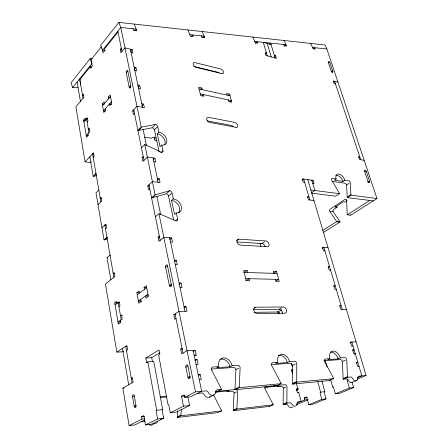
<?xml version="1.0" encoding="UTF-8"?>
<svg xmlns="http://www.w3.org/2000/svg" width="448" height="448" viewBox="0 0 448 448"><rect width="100%" height="100%" fill="white"/><g stroke="black" fill="none" stroke-linecap="round" stroke-linejoin="round"><path stroke-width="0.67" d="M271.118 364.666L290.226 363.261A2.29 1.59 65.4 0 1 292.426 365.322L292.382 383.471A2.33 1.618 66.8 0 0 292.477 384.121L329.314 380.52L333.704 378.622A2.262 1.49 66.2 0 0 333.469 378.011L324.386 361.228A2.229 1.473 65 0 1 325.326 358.999L329.879 358.674A7.711 5.029 64.8 0 1 333.032 351.042A7.711 5.029 64.8 0 1 340.306 357.93L344.971 357.633A2.184 1.406 64.9 0 1 346.746 359.57L347.474 376.678A2.218 1.428 66 0 0 347.586 377.289L343.19 379.159A2.206 1.428 66.2 0 1 343.078 378.554L342.418 361.519A2.173 1.406 65.1 0 0 340.379 359.576L323.781 360.797M264.718 388.007L266.75 387.789L268.576 386.949L278.874 385.935L277.043 386.77L281.383 386.344A2.005 1.417 67.2 0 1 283.298 388.114L283.147 404.163A2.027 1.434 68.5 0 0 283.226 404.734L286.955 403.144A2.038 1.434 68.4 0 1 286.877 402.573L286.983 386.462A2.016 1.417 67.1 0 0 285.057 384.675L273.437 385.806M226.918 390.785A7.437 5.678 67.9 0 1 227.17 391.709L232.014 391.233A2.106 1.585 68 0 1 234.069 393.103L233.234 410.133A2.139 1.613 69.7 0 0 233.296 410.738L236.964 409.086A2.15 1.613 69.5 0 1 236.897 408.481L237.692 391.378A2.117 1.59 67.8 0 0 235.922 389.502M211.478 369.051L233.537 367.433A2.43 1.814 65.6 0 1 235.922 369.617L234.976 389.043A2.475 1.854 67.6 0 0 235.054 389.732L239.333 387.677A2.486 1.854 67.3 0 1 239.254 386.982L240.134 367.466A2.442 1.82 65.4 0 0 238.084 365.277L232.114 365.669L230.014 366.761L216.642 367.73L218.73 366.621A8.641 6.53 65.2 0 1 223.574 357.885A8.641 6.53 65.2 0 1 232.114 365.669M177.845 410.939L177.296 416.819A2.262 1.82 71.3 0 0 177.341 417.463L180.897 415.755A2.274 1.82 71 0 1 180.852 415.111L181.384 409.198M92.131 58.845L90.104 58.71L71.014 82.813L72.671 87.578L78.114 87.774M330.21 211.31L333.082 211.613L339.914 221.53C340.687 222.499 336.566 222.113 336.454 221.2L329.633 211.249A1.652 1.193 -83.8 0 1 330.288 209.037L344.971 199.349A1.686 1.238 -82.8 0 1 346.601 200.088L347.178 214.357A1.691 1.249 -84 0 0 347.262 214.822L350.728 215.18L376.986 198.52L326.85 48.961L324.996 44.985L118.866 22.4L100.682 45.36L102.508 50.333L105.218 50.54M101.315 46.81L91.151 59.601L92.322 66.046L90.535 68.264L90.25 66.674L91.554 66.959M72.671 87.578L91.874 63.61L90.104 58.71M102.508 50.333L120.798 27.49L136.186 29.098L134.854 30.71M90.25 66.674L79.817 79.677L83.026 98.297M118.003 32.071L104.541 48.854L104.849 50.473L102.978 52.802L102.234 48.888M131.107 52.562L132.91 52.993L132.205 49.627L124.975 47.874L120.938 52.73L120.26 49.37L121.262 48.16M130.424 51.738L132.205 49.627M88.032 133.56L88.318 135.24L86.537 137.234L83.614 120.081L85.366 118.048L85.652 119.7M83.894 121.722L87.422 117.656L87.993 120.971L87.102 121.99M126.263 72.85L127.809 71.07A1.596 0.778 -79.5 0 0 126.773 70.661A1.596 0.778 -79.5 0 0 126.263 72.85L129.209 87.399A1.607 0.795 -80 0 0 130.262 87.842A1.607 0.795 -80 0 0 130.777 85.641L127.809 71.07M105.37 108.618L105.683 110.326L103.779 112.47L102.222 103.986L104.11 101.819L104.423 103.51M108.567 98.773L108.248 97.076L110.18 94.858L111.804 103.421L109.855 105.622L109.536 103.902L111.558 104.278M102.542 105.666L110.51 96.555M134.126 69.535L135.94 67.458L134.126 67.049M111.485 101.696L103.477 110.757L105.426 111.104M130.777 85.641L129.209 87.399L130.435 87.651M138.113 87.164L139.698 85.411L137.872 85.03M191.324 36.49L192.702 34.983L193.346 36.557L190.428 36.254L187.852 29.96M91.33 161.56L90.39 162.557L85.081 161.874L93.503 152.846L94.102 156.307L93.184 157.282M134.467 113.366L133.403 114.503L132.67 110.874L136.954 106.288L144.362 107.682L143.606 104.082L141.77 103.723M202.798 37.654L204.182 36.182L189.778 34.681M141.725 106.081L143.606 104.082M89.863 156.755L93.201 176.361L95.978 173.51M158.939 132.093L157.265 133.739L160.042 146.714L161.734 145.09A7.661 5.23 45.5 0 0 166.684 139.614A7.661 5.23 45.5 0 0 158.939 132.093L157.752 126.582A2.184 1.473 44.8 0 0 155.54 124.438L141.736 127.081A2.223 1.518 43.7 0 1 141.21 127.07L137.928 130.441A2.212 1.523 43.6 0 0 138.449 130.452L152.236 127.764A2.167 1.478 44.7 0 1 154.437 129.892L159.124 151.939M94.394 175.638L96.068 173.925M138.449 130.452L140.907 127.932M152.645 127.35L155.54 124.438M154.437 129.892L157.338 126.997M200.413 89.404L201.813 88.015L202.222 89.656M98.829 190.058L96.006 192.853L104.026 239.915A2.089 1.658 46 0 0 104.541 239.87L107.162 239.025M141.462 147.885L144.799 144.581A2.246 1.568 44.8 0 1 145.359 144.743L161.515 152.342A2.206 1.523 46 0 0 162.949 150.724L161.734 145.09M154.179 139.171L155.596 137.782L152.466 137.278L151.519 138.214L144.687 137.122M255.45 43.422L257.208 41.703L257.841 43.159L255.36 42.902L252.818 37.078M155.865 141.053L156.811 140.129M202.037 95.973L203.448 94.595L203.857 96.247L200.654 95.564L198.621 87.315L201.813 88.015M153.854 161.756L155.742 162.014L154.935 158.161L147.37 157.097L142.867 161.431L142.094 157.59L143.209 156.503M98.011 204.618L101.825 200.95L101.192 197.305L100.24 198.229L101.601 198.358M269.461 44.24L270.654 43.103L275.122 57.999M152.992 160.003L154.935 158.161M160.821 152.74L162.949 150.724M265.563 53.866L266.454 53.021L265.138 52.657L265.978 55.507L276.416 58.352L275.565 55.535L274.277 55.177M228.206 95.486L229.628 94.153L231.75 102.172L228.732 101.528L228.306 99.915M284.441 46.133L285.975 44.699L254.722 41.446M274.226 56.778L275.565 55.535M229.846 101.931L231.325 100.559L200.245 93.906M101.937 227.657L105.829 224.112L106.478 227.875L105.498 228.76M149.744 188.782L148.596 189.823L147.795 185.847L152.398 181.647L160.037 182.543L159.214 178.59L157.315 178.36M157.231 180.387L159.214 178.59M313.242 48.95L314.653 47.69L315.274 49.039L313.152 48.821L310.66 43.411M104.026 239.915L106.971 237.311A2.1 1.658 46.1 0 0 107.234 237.306M173.309 198.862L171.522 200.379L174.535 214.435L176.338 212.951A7.913 5.718 49.6 0 0 181.334 206.522A7.913 5.718 49.6 0 0 173.309 198.862L172.021 192.892A2.251 1.613 48.5 0 0 169.73 190.708L155.618 194.712A2.29 1.669 47.5 0 1 155.086 194.74L151.581 197.842A2.279 1.669 47.4 0 0 152.113 197.809L166.208 193.777A2.234 1.613 48.5 0 1 168.487 195.944L173.606 219.996M105.274 239.221L107.486 237.261M152.113 197.809L154.739 195.49M166.645 193.396L169.73 190.708M168.487 195.944L171.578 193.278M110.813 279.776L107.05 257.684L110.046 255.153A2.122 1.708 48.1 0 1 110.454 255.214M155.411 216.765L158.978 213.746A2.318 1.714 49.1 0 1 159.555 213.875L176.21 220.959A2.279 1.669 50.4 0 0 177.654 219.061L176.338 212.951M331.901 72.33L332.881 71.512L329.924 62.67A1.21 0.622 50.6 0 0 328.748 61.443A1.21 0.622 50.6 0 0 328.233 62.188L331.184 71.042A1.215 0.633 50.9 0 0 332.354 72.246A1.215 0.633 50.9 0 0 332.87 71.484M333.48 82.141L334.583 81.234L360.746 159.746M175.386 220.903L177.654 219.061M170.582 242.026L172.519 242.144L171.634 237.91L163.834 237.423L158.984 241.298L158.133 237.082L159.331 236.107M169.54 239.557L171.634 237.91M120.12 320.561L120.478 322.644L118.367 324.134L114.744 302.87L116.816 301.314L117.169 303.358M115.091 304.903L119.263 301.795L119.974 305.906L118.922 306.684M165.631 267.221L167.496 265.832A1.781 0.986 -87.4 0 0 166.23 264.886A1.781 0.986 -87.4 0 0 165.631 267.221L169.355 285.611A1.803 1.008 -88.3 0 0 170.643 286.614A1.803 1.008 -88.3 0 0 171.254 284.262L167.496 265.832M174.737 261.559L176.338 260.366L177.246 264.712L175.291 264.639M140.694 299.494L141.086 301.633L138.818 303.262L136.87 292.656L139.121 290.993L139.513 293.11M144.458 289.481L144.054 287.347L146.367 285.639L148.406 296.386L146.07 298.06L145.667 295.904L148.26 295.915M137.262 294.762L146.782 287.773M302.07 180.225L303.688 179.054L309.887 200.043M148.002 294.218L138.432 301.123L141.652 301.118M312.077 181.126L313.124 180.376L314.115 183.669L312.777 183.484M171.254 284.262L169.355 285.611L171.338 285.634M236.667 240.666L238.784 239.176L265.905 240.946A3.158 2.122 56.2 0 1 269.03 243.964A3.158 2.122 56.2 0 1 267.417 246.691L240.251 245.09A3.248 2.257 55.1 0 1 236.992 241.976A3.248 2.257 55.1 0 1 238.784 239.176M358.77 157.472L359.755 156.778L358.602 156.57L359.593 159.544L364.19 160.345M178.903 284.57L181.087 283.041L182.022 287.498L180.046 287.476M311.517 192.886L314.888 190.529L311.786 180.191M307.294 197.753L308.885 196.65L307.518 196.482L308.515 199.881L313.981 200.519M344.865 180.191A6.306 3.634 54.9 0 0 338.766 174.048A6.306 3.634 54.9 0 0 336.168 178.92L334.337 180.191L343.034 181.446L344.865 180.191L348.762 180.79A1.786 1.019 55.2 0 1 350.252 182.47L350.907 194.729A1.803 1.036 55.9 0 0 351.002 195.177L347.295 197.624A1.798 1.042 55.9 0 1 347.2 197.176L346.595 184.951A1.775 1.025 55.3 0 0 344.882 183.215L332.102 181.395M346.595 184.951L349.031 183.299M237.065 241.982L262.069 243.533L264.622 241.814M336.168 178.92L332.382 178.371A1.82 1.064 54.8 0 0 331.615 179.782L339.237 193.217A1.831 1.075 55.5 0 1 339.433 193.687L335.731 196.174L311.825 193.183M367.808 182.694L369.639 181.485L366.268 171.405A1.294 0.711 55.2 0 0 365.025 170.134A1.294 0.711 55.2 0 0 364.538 171.125L367.903 181.227A1.305 0.722 55.6 0 0 369.152 182.498A1.305 0.722 55.6 0 0 369.639 181.485L368.486 181.317M368.721 182.09L369.639 181.485M347.816 196.767L350.907 194.729M335.227 206.556A5.83 4.245 -83.2 0 0 335.356 207.032L343.263 201.824L344.988 202.031L346.707 200.906M336.851 206.242A5.818 4.25 -83.2 0 0 337.081 207.222L333.738 209.418A1.646 1.193 -83.8 0 0 333.082 211.613M183.809 308.151L186.038 306.69L186.995 311.265L178.993 311.366L173.802 314.765L174.731 319.374L176.025 318.534M114.43 273.392L113.182 273.364L114.201 272.541L114.89 276.517L105.47 284.043L116.833 352.117L126.829 345.565L127.574 349.877L126.482 350.588M243.762 272.703L247.117 270.525L247.621 272.563M123.693 351.103L122.573 351.831L116.833 352.117M322.694 230.485L336.633 221.603M347.262 214.822L369.813 200.441M245.767 280.851L249.144 278.706L249.654 280.762L246.249 280.689L243.718 270.418L247.117 270.525M323.31 232.574L340.094 221.928M273.739 273.207L276.562 271.454L279.182 281.361L275.996 281.299L275.475 279.3M322.14 248.433L323.87 247.369L342.188 309.361M147.879 362.46L146.642 362.538L145.818 358.025L159.029 349.944L159.902 354.542L158.67 355.286L167.983 404.522A1.26 0.678 86.4 0 1 168.857 405.412L170.246 412.731L176.338 412.037L189.61 405.524L187.897 396.973M275.716 281.159L278.656 279.373L245.739 278.628M145.818 358.025L151.732 357.683L159.802 352.789M146.642 362.538L147.823 361.827L153.748 361.463L162.702 409.623A1.232 0.655 86.4 0 0 162.299 411.124L163.626 418.27L151.446 424.239L145.466 424.978L143.814 415.576L141.467 416.78L141.876 419.115L129.097 425.6L122.847 388.147L133.157 382.144L132.384 377.675L131.264 378.336L132.731 378.224M195.502 355.505L196.179 355.118L195.177 350.319L187.062 350.75L181.692 353.875L180.729 349.093L182.056 348.309M254.033 308.179L255.651 307.227L283.293 306.986A3.304 2.268 61.1 0 1 286.513 310.05A3.304 2.268 61.1 0 1 284.922 313.174L257.236 313.611A3.405 2.419 60.7 0 1 253.87 310.453A3.405 2.419 60.7 0 1 255.651 307.227M328.367 267.098L329.504 266.431L328.11 266.375L329.196 270.06L330.59 270.11M192.92 351.618L195.177 350.319M253.534 309.579L279.21 309.288L281.926 307.759M281.478 309.971L277.883 311.993L254.1 312.334M277.693 311.27L278.186 313.169L279.345 312.514M194.835 360.814L197.109 359.542L198.122 364.392L196.078 364.526M132.597 396.861L134.294 395.92A1.764 0.896 87.6 0 0 133.157 394.699A1.764 0.896 87.6 0 0 132.597 396.861L134.221 406.325A1.775 0.902 87.2 0 0 135.369 407.585A1.775 0.902 87.2 0 0 135.929 405.406L134.294 395.92M185.886 367.214L187.925 366.083L190.008 376.326A1.932 1.092 87.1 0 1 189.358 378.728A1.932 1.092 87.1 0 1 187.958 377.429L185.886 367.214A1.915 1.081 87.6 0 1 186.536 364.818A1.915 1.081 87.6 0 1 187.925 366.083M333.648 286.451L335.171 285.606L333.771 285.583L334.88 289.346L336.28 289.363M135.929 405.406L134.221 406.325L136.114 406.129M190.008 376.326L187.958 377.429L190.008 377.266M198.414 375.553L200.256 374.573L201.286 379.495L199.254 379.669M339.875 306.135L341.051 305.519L339.646 305.53L340.782 309.378L346.371 309.31M170.246 412.731L183.467 406.196L181.507 396.267L184.201 394.884L184.694 397.37L190.831 396.754L201.673 391.289L193.161 350.426M235.922 369.617L238.728 368.189M184.694 397.37L195.496 391.882L205.968 390.88A2.582 2.005 68.1 0 1 208.23 392.358A5.124 3.959 67.7 0 0 212.722 395.304A5.124 3.959 67.7 0 0 215.79 391.619A2.554 1.96 67.9 0 1 217.302 389.788L221.463 389.39A2.537 1.938 67.6 0 0 221.222 388.696L211.428 369.594A2.503 1.921 65.5 0 1 212.873 367.041L218.73 366.621M144.777 419.95L134.994 424.878L129.097 425.6M145.466 424.978L157.59 418.986L163.626 418.27M160.67 419.25L161.84 418.678M162.422 418.387L163.604 417.81A2.318 1.904 71.7 0 0 163.402 417.172M215.835 391.608L217.218 391.474L221.463 389.39M215.678 392.851L217.465 391.972L228.967 390.841L227.17 391.709M289.559 361.558A8.148 5.706 65.1 0 0 281.702 354.25A8.148 5.706 65.1 0 0 277.794 362.398L275.654 363.451L287.414 362.594L289.559 361.558L294.818 361.222A2.307 1.59 65.2 0 1 296.722 363.278L296.744 381.511A2.346 1.618 66.6 0 0 296.839 382.155L292.477 384.121M209.63 397.029L213.87 394.957M177.884 416.539L180.852 415.111M235.687 388.702L239.254 386.982M234.069 393.103L236.482 391.955M292.426 365.322L295.282 363.961M291.586 370.334L292.835 369.751M349.95 342.927L351.842 342.037L361.85 375.917L357.426 377.782M329.879 358.674L327.718 359.671L338.145 358.915L340.306 357.93M352.201 350.599L354.11 349.72L352.694 349.81L353.886 353.853L355.314 353.758L354.598 354.082M213.595 395.018L221.407 410.312A2.195 1.68 69.9 0 1 221.609 410.911L217.969 412.58L177.341 417.463M235.054 389.732L276.808 385.65L281.148 383.662A2.391 1.697 66.9 0 0 280.913 383.018L271.482 365.142A2.358 1.674 65.3 0 1 272.647 362.768L277.794 362.398M233.839 409.858L236.897 408.481M293.104 383.146L296.744 381.511M283.298 388.114L285.751 387.016M342.418 361.519L345.296 360.22M356.182 362.936L357.818 362.219L356.384 362.331L357.594 366.425L359.01 366.307L358.282 366.626M298.144 392.739L298.766 392.47L301.095 401.458L298.116 401.817A2.027 1.406 68.3 0 0 297.181 402.735L296.974 404.348A4.066 2.834 68.3 0 1 292.376 404.908L291.374 403.43A2.044 1.434 68.5 0 0 290.018 402.78L286.955 403.144M233.296 410.738L269.511 406.381L273.23 404.774A2.083 1.495 68.7 0 0 273.028 404.208L264.891 388.662A2.055 1.478 67.3 0 1 265.922 386.54L267.288 386.411M283.763 403.9L286.877 402.573M343.812 378.246L347.474 376.678M297.102 403.144L304.668 399.958L304.164 398.014L306.701 396.939L308.756 404.757L312.973 404.236L326.038 398.877L324.425 392.958A1.03 0.706 81.5 0 1 324.817 391.692L321.877 380.94M296.206 404.768L308.246 399.728M357.134 379.26L366.083 375.514L307.759 179.626M356.804 380.509L352.386 382.351A4.385 2.817 66.1 0 1 348.051 380.117A2.206 1.428 66.3 0 0 346.276 378.862L343.19 379.159M308.756 404.757L321.815 399.381L326.038 398.877M330.646 379.686L332.696 387.055A1.047 0.728 81.5 0 1 333.659 387.772L335.345 393.814L349.378 388.041L353.612 387.576L351.988 381.948M353.612 387.576L339.578 393.327L335.345 393.814M96.387 175.706L93.705 176.35A2.033 1.523 41.7 0 1 93.201 176.361M141.053 421.826L145.18 421.333M283.226 404.734L286.283 404.365A2.033 1.434 68.7 0 1 287.969 405.502A4.043 2.834 68.4 0 0 292.802 406.851M180.897 415.755L221.609 410.911M236.964 409.086L273.23 404.774M141.876 419.115L144.732 418.779M304.668 399.958L307.709 399.599M141.467 416.78L144.57 416.422M304.164 398.014L307.205 397.667M157.59 418.986L156.279 411.796A1.238 0.65 86.5 0 1 156.677 410.29L162.702 409.623M321.815 399.381L320.202 393.428A1.036 0.706 81.7 0 1 320.594 392.162L324.817 391.692M298.766 392.47L297.354 392.622L296.363 388.786L298.234 388.595M183.467 406.196L189.61 405.524M332.696 387.055L333.402 386.982M296.559 389.39L298.441 389.194M160.132 397.611L166.942 396.939M181.507 396.267L185.08 395.909M348.208 379.747L347.032 379.865L349.378 388.041M160.334 396.844L166.522 396.239M215.617 391.451L235.62 389.497M269.338 386.21L272.07 385.941M197.478 393.406L201.762 392.986A2.565 2.005 68.3 0 1 204.014 394.453A5.09 3.954 68 0 0 210.605 396.228M239.333 387.677L281.148 383.662M296.839 382.155L333.704 378.622M347.586 377.289L350.672 376.992A2.218 1.422 66.1 0 1 352.453 378.258A4.413 2.811 66 0 0 355.998 380.783A4.413 2.811 66 0 0 357.902 377.726A2.201 1.394 66 0 1 358.848 376.208L366.083 375.514M122.847 388.147L124.141 388.035M292.858 369.734L291.463 369.852L292.438 373.61M198.206 374.73L200.256 374.573M292.942 365.921L291.894 365.999L291.206 363.334M195.087 359.666L197.109 359.542M194.163 355.236L196.179 355.118M353.024 346.041L351.607 346.119L350.426 342.115L356.054 341.818M180.729 349.093L182.627 348.998M127.025 346.22L125.742 346.282L132.031 382.794M120.781 321.994L118.014 322.056L122.248 319.054L121.526 314.882L120.462 315.644L122.371 315.61M173.802 314.765L175.678 314.737M278.186 313.169L279.558 313.146M184.055 306.706L186.038 306.69M119.588 302.574L118.216 302.579L121.184 319.805M114.744 302.87L117.264 302.859M136.87 292.656L139.44 292.673M144.054 287.347L146.642 287.375M179.116 283.007L181.087 283.041M244.222 272.462L277.082 273.426M276.562 271.454L273.386 271.354L273.907 273.336M174.384 260.288L176.338 260.366M81.066 78.91L79.671 78.848L80.73 84.991M324.934 250.97L323.546 250.886L322.487 247.279L328.003 247.626M158.133 237.082L159.522 237.166M106.187 225.098L104.849 225.002L113.865 277.334M336.454 221.2L339.338 221.474M312.525 47.466L326.85 48.961M147.795 185.847L149.705 186.06M335.356 207.032L337.081 207.222M346.601 200.088L347.183 200.161M347.295 197.624L373.279 200.872M310.85 190.008L339.433 193.687M351.002 195.177L376.986 198.52M93.884 154.006L92.59 153.826L100.867 201.874M304.668 182.375L303.307 182.19L302.322 178.864L313.124 180.376M142.094 157.59L143.349 157.763M367.903 181.227L369.062 181.401M88.172 135.85L86.251 135.554L89.824 131.55L89.242 128.195L88.346 129.203L89.673 129.416M156.845 140.588L154.98 140.291L154.286 137.015M364.538 171.125L366.268 171.405M83.614 120.081L85.585 120.406M87.808 118.894L86.537 118.681L88.928 132.558M132.67 110.874L133.991 111.115M102.222 103.986L104.233 104.356M207.2 120.882L231.28 125.395A2.929 1.842 49 0 1 233.078 126.42M83.77 95.329L82.471 95.082L83.334 94.035L83.894 97.255L75.897 106.859L85.081 161.874M108.248 97.076L110.27 97.462M138.606 88.558L140.437 88.934L139.698 85.411M199.024 88.956L230.054 95.749M229.628 94.153L226.621 93.486L227.041 95.088M134.848 70.498L136.662 70.902L135.94 67.458M193.782 66.438L217.398 72.134A2.856 1.714 46.6 0 1 219.156 73.192M120.26 49.37L121.548 49.683M335.479 83.938L334.342 83.642L333.446 80.937L337.971 82.13M331.184 71.042L332.881 71.512M328.244 62.216L329.935 62.698M271.096 44.57L263.295 42.336L267.294 55.866M284.088 40.505L286.608 46.105L284.306 45.87L283.674 44.458M202.255 31.539L204.826 37.733L201.986 37.442L201.342 35.885M134.254 24.086L136.836 30.772L133.504 30.43L132.86 28.75M118.866 22.4L120.792 27.49L141.21 127.07M267.215 43.462L271.225 56.935M325.198 360.108L327.107 366.962M317.677 381.405L320.594 392.162M259.991 243.051L260.859 246.4M296.402 383.359L297.769 388.64A1.495 0.991 83 0 1 297.539 390.219A1.495 0.991 83 0 1 296.447 390.354M130.407 49.19L142.52 107.335M153.054 157.898L158.138 182.319M169.697 237.787L185.007 311.293M143.114 129.338L146.485 145.706M156.884 196.23L160.675 214.648M144.799 144.581L155.086 194.74M158.978 213.746L195.496 391.882M117.83 31.203L121.946 51.52M133.734 109.732L143.987 160.35M148.938 184.806L160.188 240.335M175.095 313.919L183.03 353.097M151.732 357.683L152.443 361.53M147.823 361.827L156.677 410.29M77.129 82.018L80.433 101.41M122.5 348.404L128.688 384.742M171.522 200.379A7.89 5.718 49.5 0 1 178.377 205.134A7.89 5.718 49.5 0 1 178.847 212.576M157.265 133.739A7.638 5.236 45.4 0 1 163.565 138.023A7.638 5.236 45.4 0 1 164.73 144.586M329.151 380.061A2.251 1.49 66.4 0 1 329.314 380.52M276.763 385.487A2.38 1.697 67.1 0 1 276.808 385.65M217.174 391.3A2.52 1.938 67.9 0 1 217.218 391.474M219.957 359.358A8.613 6.524 65.3 0 1 230.014 366.761M330.49 352.1A7.689 5.034 64.9 0 1 338.145 358.915M278.23 355.639A8.126 5.706 65.2 0 1 287.414 362.594M262.069 243.533A3.136 2.128 56.2 0 1 265.177 246.529M279.21 309.288A3.287 2.268 61.2 0 1 282.542 313.466M335.838 175.353A6.289 3.64 54.9 0 1 343.034 181.446M350.728 215.18A1.686 1.254 -84 0 1 350.655 214.838M269.427 406.095A2.072 1.495 68.9 0 1 269.511 406.381M153.546 424.122A4.642 3.864 72.4 0 1 149.089 424.67M157.735 421.294A4.67 3.87 72 0 1 153.798 423.455M107.05 257.684A2.111 1.702 48 0 1 107.598 257.785M236.006 127.35L209.854 122.483A3.041 1.938 47.6 0 1 206.797 119.47A3.041 1.938 47.6 0 1 208.589 117.37L234.696 122.366A2.946 1.837 49 0 1 237.63 125.289A2.946 1.837 49 0 1 236.006 127.35M221.855 73.595L196.207 67.424A2.962 1.792 45.3 0 1 193.239 64.462A2.962 1.792 45.3 0 1 195.026 62.653L220.629 68.93A2.873 1.708 46.7 0 1 223.485 71.809A2.873 1.708 46.7 0 1 221.855 73.595"/></g></svg>
